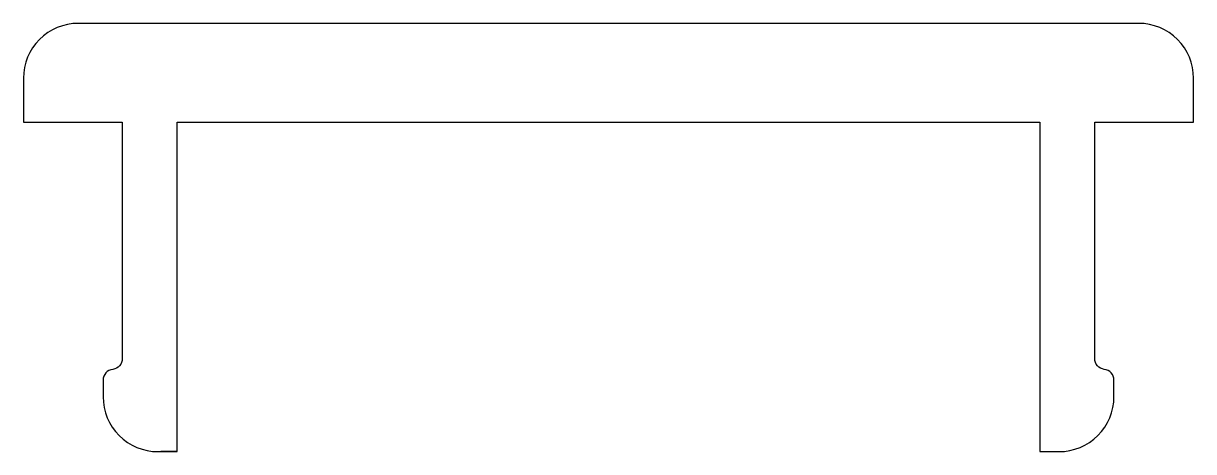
# Model space of a CAD drawing. Extents: x -12.5 to 8.8, y 182.6 to 190.4.
import ezdxf

# ---------------------------------------------------------------- set-up
doc = ezdxf.new("R2010")
doc.units = 0
doc.layers.get('0').update_dxf_attribs({"linetype": 'CONTINUOUS'})

msp = doc.modelspace()

# ---------------------------------------------------------------- linework, layer by layer
msp.add_line((-9.696, 182.56), (-9.996, 182.56))
msp.add_lwpolyline([(6.004, 182.56), (6.354, 182.56, 0.414214), (7.354, 183.56), (7.354, 183.86, 0.377964), (7.179, 184.058, -0.377964), (7.004, 184.257), (7.004, 184.26), (7.004, 188.56), (8.804, 188.56), (8.804, 189.36, 0.414214), (7.804, 190.36), (-11.496, 190.36, 0.414214), (-12.496, 189.36), (-12.496, 188.56), (-10.696, 188.56), (-10.696, 184.26), (-10.696, 184.257, -0.377964), (-10.871, 184.058, 0.377964), (-11.046, 183.86), (-11.046, 183.56, 0.414214), (-10.046, 182.56), (-9.696, 182.56), (-9.696, 188.56), (6.004, 188.56), (6.004, 182.56), (6.304, 182.56)], format="xyb")

doc.saveas('drawing.dxf')
